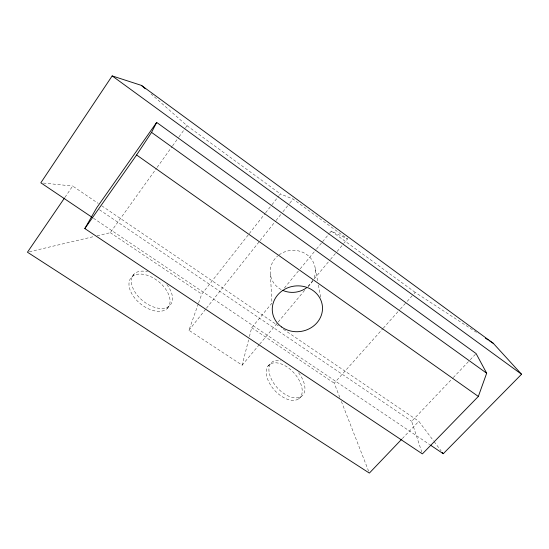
<?xml version="1.0" encoding="UTF-8"?>
<svg xmlns="http://www.w3.org/2000/svg" width="549" height="549" viewBox="0 0 549 549"><rect width="100%" height="100%" fill="white"/><g stroke="black" fill="none" stroke-linecap="round" stroke-linejoin="round"><path stroke-width="0.41" stroke-dasharray="2.75 2.06" d="M198.326 303.769L188.938 330.278L242.143 365.16L248.573 339.913M249.404 336.661L251.689 327.698L271.865 303.22M198.614 302.966L201.744 294.134L248.738 234.286M64.981 197.304L72.681 186.042L98.216 203.398M97.077 235.789L110.301 232.673L156.637 168.076M157.138 167.383L172.077 146.549M172.578 145.856L178.555 137.518M179.056 136.825L185.034 128.493M185.535 127.8L187.024 125.714L151.092 93.927M249.267 233.613L265.105 213.444M265.634 212.772L271.446 205.374M271.975 204.702L278.837 195.959M279.366 195.286L280.422 193.941L293.042 199.04L347.558 238.959L344.264 242.898M188.938 330.278L205.937 308.847M206.465 308.181L259.581 241.224M260.109 240.551L275.509 221.137M276.044 220.465L280.82 214.439M282.948 211.763L289.323 203.727M289.851 203.061L293.042 199.04M132.316 276.463L134.69 273.512M284.403 288.005L299.672 269.484M300.221 268.818L316.032 249.637M316.581 248.972L322.03 242.356M322.579 241.697L329.119 233.757M329.668 233.099L331.301 231.108L347.558 238.959M242.143 365.16L259.162 344.779M259.711 344.127L304.736 290.229M308.03 286.283L329.99 259.993M330.539 259.334L336.578 252.101M337.127 251.442L343.715 243.557M167.219 308.469A23.758 14.349 39 0 0 149.678 276.174A23.758 14.349 39 0 0 131.63 293.441A23.758 14.349 39 0 0 167.219 308.469L169.696 305.615M339.81 397.449L334.238 383.188L382.694 328.837M383.264 328.199L399.796 309.657M400.365 309.018L406.637 301.984M407.207 301.346L413.479 294.312M414.049 293.674L415.188 292.391L478.248 333.518M421.852 452.266L411.661 421.33L452.678 378.213M453.261 377.602L469.67 360.357M470.253 359.739L475.53 354.194M402.342 438.569L418.825 421.309L433.58 440.895M267.933 366.19L270.582 363.644M298.519 398.931A22.536 13.011 47.5 0 0 286.571 366.643A22.536 13.011 47.5 0 0 267.61 379.167A22.536 13.011 47.5 0 0 298.519 398.931L301.271 396.467M29.303 251.778L93.776 236.571M43.35 183.057L72.681 186.042M110.301 232.673L201.744 294.134M251.689 327.698L334.238 383.188M93.454 218.228L429.743 444.635M101.764 205.806L278.377 325.852M283.346 329.228L418.825 421.309M99.499 209.773L411.661 421.33M187.024 125.714L280.422 193.941M331.301 231.108L415.188 292.391M434.087 441.574L441.218 451.024M341.361 401.415L368.619 471.159M315.263 268.55L317.782 281.774M318.413 285.075L320.774 297.476M270.417 274.603L271.933 302.314M298.601 372.826A22.605 12.963 47.5 0 1 298.491 397.634A22.605 12.963 47.5 0 1 271.35 379.071A22.605 12.963 47.5 0 1 280.621 360.535M166.841 284.629A23.833 14.301 39.1 0 1 163.19 308.387A23.833 14.301 39.1 0 1 132.954 288.218A23.833 14.301 39.1 0 1 147.551 271.769M279.029 254.921A22.626 21.006 -7.4 0 1 306.363 254.283A22.626 21.006 -7.4 0 1 313.87 278.604M312.834 280.752A22.626 21.006 -7.4 0 1 307.015 287.463M281.15 289.577A22.626 21.006 -7.4 0 1 277.725 255.958"/><path stroke-width="0.82" d="M478.337 396.447L486.668 373.224L476.113 353.577L156.664 122.406L96.665 207.845L84.827 228.562L422.387 453.893L478.337 396.447L136.605 154.976L151.558 132.391L156.664 122.406M430.45 445.115L443.249 453.728L521.55 374.26L493.297 343.331L141.464 85.411L112.174 75.913L40.839 182.803L92.026 217.267M64.501 198.011L27.45 252.211L369.367 473.087L401.751 439.186M84.827 228.562L136.605 154.976M485.419 338.191L488.281 340.057M489.715 340.991L493.297 343.331M151.558 132.391L486.668 373.224M112.174 75.913L521.55 374.26M141.464 85.411L145.313 88.814M442.233 452.376L443.249 453.728M306.356 287.944A22.626 21.006 -7.4 0 1 282.625 290.311M281.706 327.026A25.158 22.907 -6.8 0 0 322.229 311.729A25.158 22.907 -6.8 0 0 288.218 287.628A25.158 22.907 -6.8 0 0 281.706 327.026"/></g></svg>
